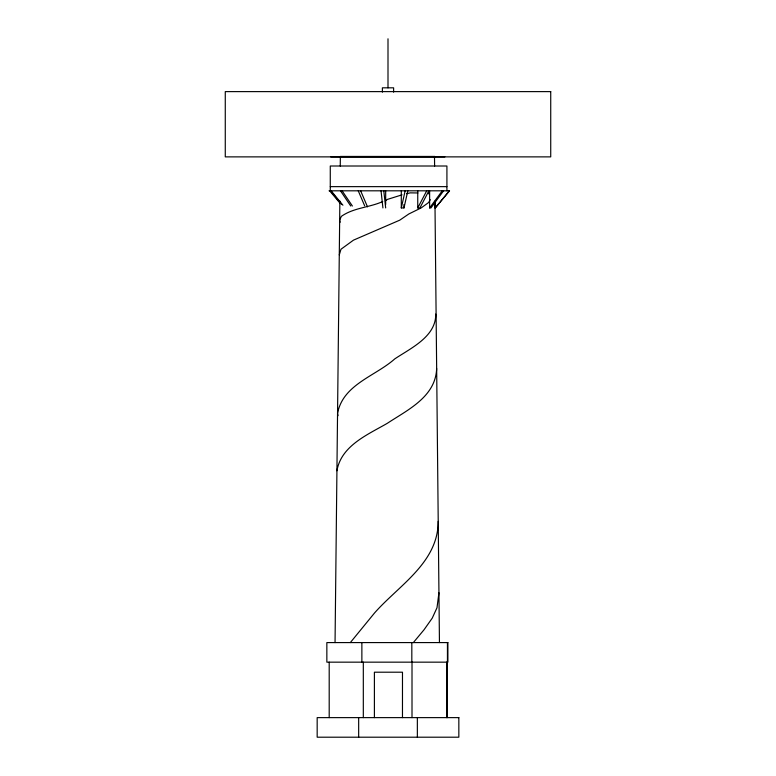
<?xml version="1.0" encoding="UTF-8"?>
<svg xmlns="http://www.w3.org/2000/svg" width="776" height="776" viewBox="0 0 776 776"><rect width="100%" height="100%" fill="white"/><g stroke="black" fill="none" stroke-linecap="round" stroke-linejoin="round"><path stroke-width="1.16" d="M335.048 642.586L339.869 200.994M340.257 166.074L340.363 156.442L434.667 156.442M434.967 202.41L438.944 592.786L436.995 607.753L432.242 618.142L424.074 629.714L413.356 642.586M438.217 521.356C438.149 562.707 398.951 585.25 374.565 612.943L350.335 642.586M436.655 368.474C435.675 396.846 407.681 409.854 387.253 423.347C367.552 434.735 341.207 445.696 336.92 470.79M339.287 254.916L340.984 249.241L353.487 240.143L399.766 220.161L408.845 213.963L421.222 207.881L428.594 202.546L430.273 199.636M407.827 190.809L403.976 207.929L401.299 207.929L405.15 190.809M428.885 190.809L419.923 207.929L417.75 207.929L426.722 190.809M443.591 190.809L430.942 207.929L429.632 207.929L442.281 190.809M329.034 190.809L449.566 190.809L435.278 207.929L449.323 190.809M386.021 200.509L387.253 199.461L402.036 194.834M382.743 201.547C369.425 207.551 353.555 207.706 341.333 216.378L339.665 220.258L340.189 222.246M406.702 193.709L410.203 192.865L417.905 192.962M330.76 156.888L444.871 156.888M330.275 186.638L446.918 186.638M329.655 190.809L340.218 203.419M331.148 190.809L342.914 205.223M330.518 190.809L341.556 204.321M342.1 190.809L352.391 206.028M340.46 190.809L350.742 206.028M360.636 190.809L367.494 206.852M358.25 190.809L364.652 205.786M428.507 192.574L428.924 194.029M338.026 415.693L337.55 413.336C343.06 384.343 375.254 376.282 394.8 358.871C410.911 348.094 436.18 336.541 435.724 314.047M383.79 190.809L385.672 207.929M381.035 190.809L382.917 207.929M434.502 156.442L434.599 166.122M438.944 592.786L439.449 642.586M447.442 642.586L447.442 662.161M447.199 662.161L447.199 717.625M446.918 190.809L446.918 166.006L330.275 166.006L330.275 190.809M446.753 662.161L446.753 717.625M435.278 202.216L435.278 207.929M435.035 201.081L435.035 207.929M429.632 190.809L429.632 207.929M417.75 190.809L417.75 207.929M417.352 717.625L417.352 737.2M412.007 662.161L412.007 717.625M411.823 642.586L411.823 662.161M403.976 204.505L403.976 207.929M402.472 717.625L402.482 672.2L374.401 672.2L374.401 717.625M401.299 190.809L401.299 207.929M393.616 92.15L393.616 87.824L382.384 87.824L382.384 92.15M388 38.8L388 87.824M385.672 190.809L385.672 204.505M363.313 662.161L363.313 717.625M361.868 642.586L361.868 662.161M358.667 717.625L358.667 737.2M329.199 662.161L329.199 717.625M550.727 91.617L225.273 91.617L225.273 156.878L550.727 156.878L550.727 91.617M447.868 642.586L326.851 642.586L326.851 662.161L447.868 662.161L447.868 642.586M458.839 717.625L317.171 717.625L317.171 737.2L458.839 737.2L458.839 717.625"/></g></svg>
